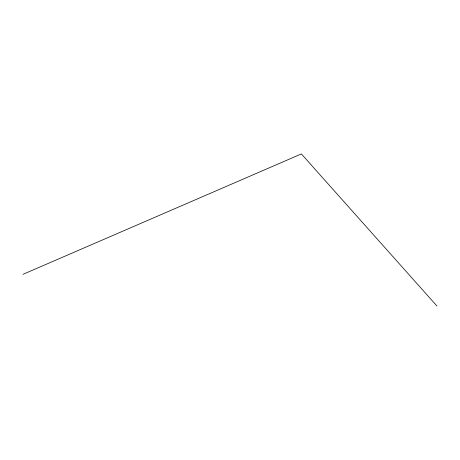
<?xml version="1.0" encoding="UTF-8"?>
<svg xmlns="http://www.w3.org/2000/svg" width="460" height="460" viewBox="0 0 460 460"><rect width="100%" height="100%" fill="white"/><g stroke="black" fill="none" stroke-linecap="round" stroke-linejoin="round"><path stroke-width="0.69" d="M23 274.332L301.386 153.927L437 306.072"/></g></svg>
